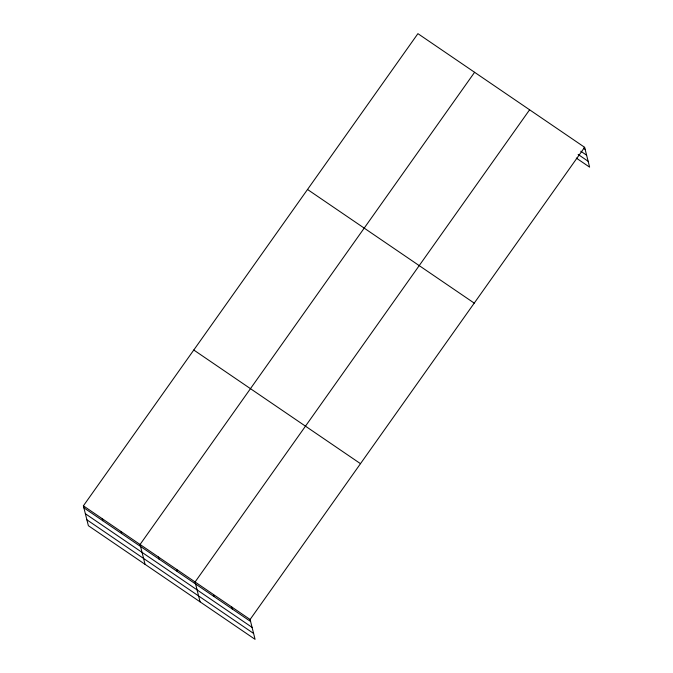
<?xml version="1.0" encoding="UTF-8"?>
<svg xmlns="http://www.w3.org/2000/svg" width="673" height="673" viewBox="0 0 673 673"><rect width="100%" height="100%" fill="white"/><g stroke="black" fill="none" stroke-linecap="round" stroke-linejoin="round"><path stroke-width="1.01" d="M83.385 505.844L250.095 619.488L255.084 639.35L88.373 525.697L83.385 505.844L417.916 33.65L584.627 147.303L589.615 167.156L576.281 158.062M474.6 72.289L140.068 544.482L145.057 564.344M529.609 109.792L195.086 581.985L200.074 601.847M250.095 619.488L584.627 147.303M583.457 148.161L585.131 149.297M580.774 151.215L586.612 155.194M578.132 154.445L588.135 161.268M307.519 189.475L474.229 303.119M193.782 350.019L360.492 463.672M83.889 507.837L250.6 621.49M85.37 513.735L252.081 627.379M86.893 519.808L253.603 633.453M231.756 606.987L232.261 608.989M213.417 594.486L213.921 596.488M176.747 569.484L177.243 571.486M158.407 556.983L158.904 558.985M121.174 531.603L121.678 533.596M102.279 518.723L102.784 520.717"/></g></svg>
